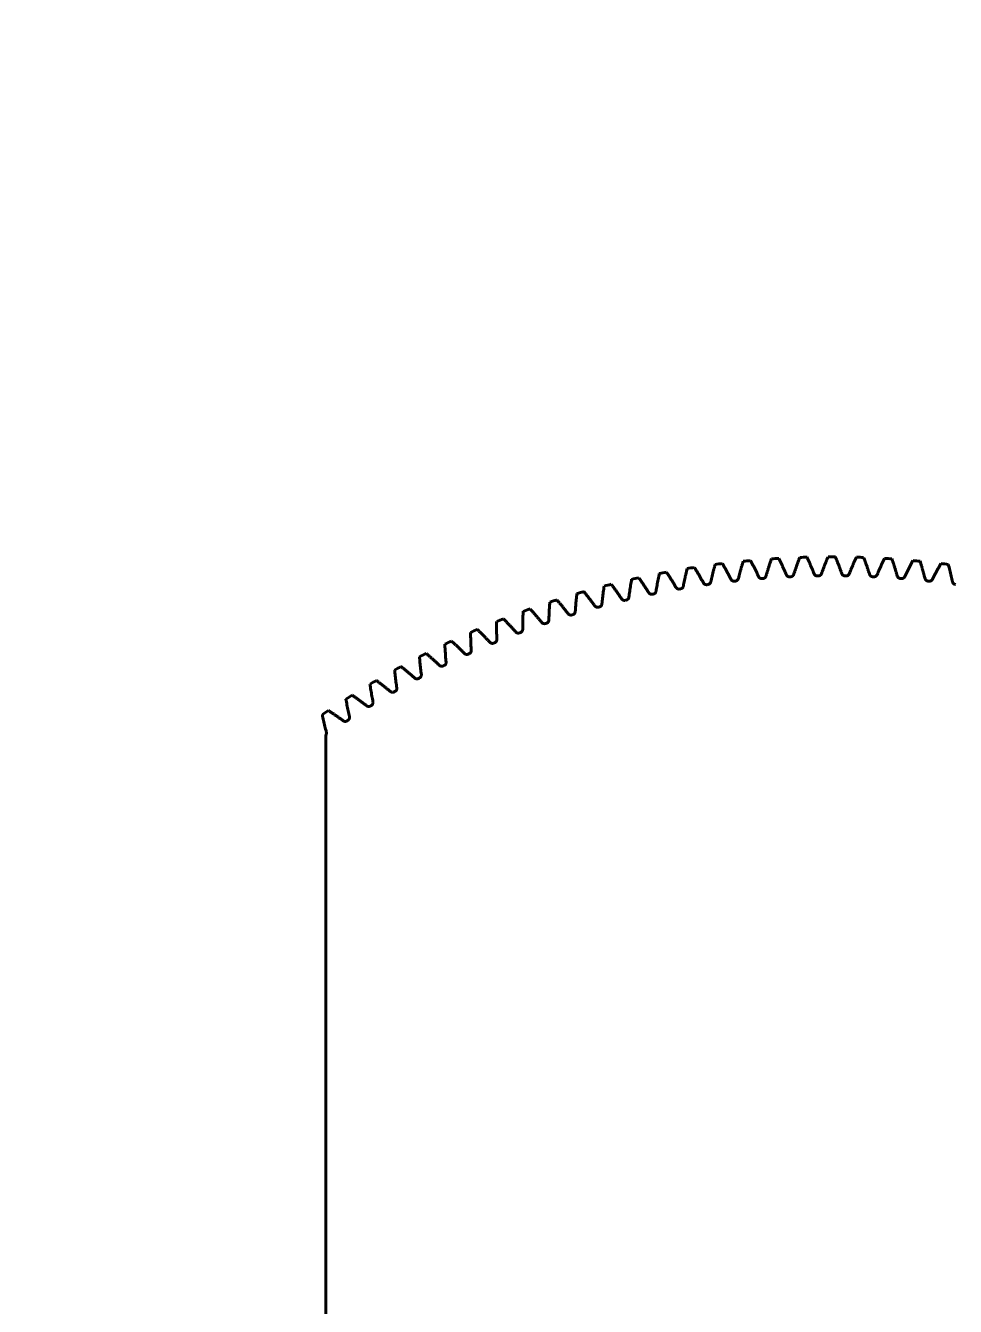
# Model space of a CAD drawing. Header units: millimetres. Extents: x 0 to 210, y 0 to 297.
# Drawn here: x 0 to 105.3, y 151.9 to 297 of the extents above; entities that cross this region are included whole.
import ezdxf

# ---------------------------------------------------------------- set-up
doc = ezdxf.new("R2010")
doc.units = ezdxf.units.MM
doc.linetypes.add('K5LT_BASIC', pattern=[0])
doc.layers.add('Системный слой', color=7, linetype='Continuous')

msp = doc.modelspace()

# ---------------------------------------------------------------- linework, layer by layer
at = {"layer": 'Системный слой', "color": 150, "linetype": 'K5LT_BASIC', "lineweight": 60, "true_color": 0x0080ff}
msp.add_line((34, 216.62), (34, 124.78), dxfattribs=at)
for radius, start, end in [(102.03, 93.3676, 93.8324), (102.03, 91.5676, 92.0324), (102.03, 89.7676, 90.2324), (102.03, 87.9676, 88.4324), (102.03, 86.1676, 86.6324), (102.03, 100.5676, 101.0324), (102.03, 98.7676, 99.2324), (102.03, 96.9676, 97.4324), (102.03, 95.1676, 95.6324), (102.03, 84.3676, 84.8324), (102.03, 82.5676, 83.0324), (102.03, 104.1676, 104.6324), (102.03, 102.3676, 102.8324), (99.88, 98.0631, 98.1369), (99.88, 96.2631, 96.3369), (99.88, 94.4631, 94.5369), (99.88, 92.6631, 92.7369), (99.88, 90.8631, 90.9369), (99.88, 89.0631, 89.1369), (99.88, 87.2631, 87.3369), (99.88, 85.4631, 85.5369), (99.88, 83.6631, 83.7369), (102.03, 105.9676, 106.4324), (99.88, 101.6631, 101.7369), (99.88, 99.8631, 99.9369), (102.03, 109.5676, 110.0324), (102.03, 107.7676, 108.2324), (99.88, 105.2631, 105.3369), (99.88, 103.4631, 103.5369), (102.03, 111.3676, 111.8324), (99.88, 108.8631, 108.9369), (99.88, 107.0631, 107.1369), (102.03, 113.1676, 113.6324), (99.88, 110.6631, 110.7369), (102.03, 114.9676, 115.4324), (99.88, 112.4631, 112.5369), (102.03, 116.7676, 117.2324), (99.88, 114.2631, 114.3369), (102.03, 118.5676, 119.0324), (99.88, 116.0631, 116.1369), (102.03, 120.3676, 120.8324), (99.88, 117.8631, 117.9369), (102.03, 122.1676, 122.6324), (99.88, 119.6631, 119.7369), (102.03, 123.9676, 124.4324), (99.88, 121.4631, 121.5369), (99.88, 123.2631, 123.3369)]:
    msp.add_arc((91.3, 134.78), radius, start, end, dxfattribs=at)
for points, knots in [([(83.86, 234.64), (83.89, 234.75), (83.92, 234.86), (83.99, 235.07), (84.02, 235.18), (84.09, 235.4), (84.12, 235.51), (84.19, 235.72), (84.22, 235.83), (84.29, 236.05), (84.33, 236.15), (84.4, 236.37), (84.44, 236.48), (84.48, 236.59)], [0, 0, 0, 0, 1.818996, 1.818996, 3.643728, 3.643728, 5.474194, 5.474194, 7.310394, 7.310394, 9.15233, 9.15233, 11, 11, 11, 11]), ([(85.3, 236.64), (85.35, 236.54), (85.4, 236.43), (85.5, 236.23), (85.55, 236.12), (85.65, 235.92), (85.7, 235.82), (85.79, 235.61), (85.84, 235.51), (85.93, 235.3), (85.98, 235.2), (86.07, 234.99), (86.11, 234.89), (86.16, 234.79)], [0, 0, 0, 0, 1.84767, 1.84767, 3.689606, 3.689606, 5.525806, 5.525806, 7.356272, 7.356272, 9.181004, 9.181004, 11, 11, 11, 11]), ([(87, 234.82), (87.04, 234.93), (87.07, 235.04), (87.14, 235.25), (87.18, 235.36), (87.25, 235.57), (87.29, 235.68), (87.36, 235.89), (87.4, 236), (87.48, 236.22), (87.52, 236.32), (87.6, 236.54), (87.64, 236.64), (87.68, 236.75)], [0, 0, 0, 0, 1.818996, 1.818996, 3.643728, 3.643728, 5.474194, 5.474194, 7.310394, 7.310394, 9.15233, 9.15233, 11, 11, 11, 11]), ([(88.51, 236.78), (88.55, 236.67), (88.6, 236.57), (88.69, 236.36), (88.74, 236.26), (88.83, 236.05), (88.87, 235.94), (88.96, 235.73), (89.01, 235.63), (89.09, 235.42), (89.14, 235.32), (89.22, 235.11), (89.26, 235), (89.3, 234.9)], [0, 0, 0, 0, 1.84767, 1.84767, 3.689606, 3.689606, 5.525806, 5.525806, 7.356272, 7.356272, 9.181004, 9.181004, 11, 11, 11, 11]), ([(90.15, 234.91), (90.18, 235.02), (90.22, 235.12), (90.3, 235.33), (90.34, 235.44), (90.42, 235.65), (90.46, 235.76), (90.54, 235.97), (90.58, 236.07), (90.67, 236.29), (90.71, 236.39), (90.8, 236.6), (90.84, 236.71), (90.88, 236.81)], [0, 0, 0, 0, 1.818996, 1.818996, 3.643728, 3.643728, 5.474194, 5.474194, 7.310394, 7.310394, 9.15233, 9.15233, 11, 11, 11, 11]), ([(91.71, 236.81), (91.76, 236.71), (91.8, 236.6), (91.89, 236.39), (91.93, 236.29), (92.01, 236.07), (92.05, 235.97), (92.14, 235.76), (92.18, 235.65), (92.26, 235.44), (92.29, 235.33), (92.37, 235.12), (92.41, 235.02), (92.45, 234.91)], [0, 0, 0, 0, 1.84767, 1.84767, 3.689606, 3.689606, 5.525806, 5.525806, 7.356272, 7.356272, 9.181004, 9.181004, 11, 11, 11, 11]), ([(93.29, 234.9), (93.33, 235), (93.37, 235.11), (93.46, 235.32), (93.5, 235.42), (93.59, 235.63), (93.63, 235.73), (93.72, 235.94), (93.76, 236.05), (93.86, 236.26), (93.9, 236.36), (93.99, 236.57), (94.04, 236.67), (94.09, 236.78)], [0, 0, 0, 0, 1.818996, 1.818996, 3.643728, 3.643728, 5.474194, 5.474194, 7.310394, 7.310394, 9.15233, 9.15233, 11, 11, 11, 11]), ([(94.92, 236.75), (94.96, 236.64), (95, 236.54), (95.08, 236.32), (95.12, 236.22), (95.19, 236), (95.23, 235.89), (95.31, 235.68), (95.34, 235.57), (95.42, 235.36), (95.45, 235.25), (95.52, 235.04), (95.56, 234.93), (95.59, 234.82)], [0, 0, 0, 0, 1.84767, 1.84767, 3.689606, 3.689606, 5.525806, 5.525806, 7.356272, 7.356272, 9.181004, 9.181004, 11, 11, 11, 11]), ([(96.44, 234.79), (96.48, 234.89), (96.53, 234.99), (96.62, 235.2), (96.66, 235.3), (96.75, 235.51), (96.8, 235.61), (96.9, 235.82), (96.94, 235.92), (97.04, 236.12), (97.09, 236.23), (97.19, 236.43), (97.24, 236.54), (97.29, 236.64)], [0, 0, 0, 0, 1.818996, 1.818996, 3.643728, 3.643728, 5.474194, 5.474194, 7.310394, 7.310394, 9.15233, 9.15233, 11, 11, 11, 11]), ([(98.12, 236.59), (98.15, 236.48), (98.19, 236.37), (98.26, 236.15), (98.3, 236.05), (98.37, 235.83), (98.41, 235.72), (98.47, 235.51), (98.51, 235.4), (98.57, 235.18), (98.61, 235.07), (98.67, 234.86), (98.7, 234.75), (98.73, 234.64)], [0, 0, 0, 0, 1.84767, 1.84767, 3.689606, 3.689606, 5.525806, 5.525806, 7.356272, 7.356272, 9.181004, 9.181004, 11, 11, 11, 11]), ([(72.59, 235.08), (72.65, 234.99), (72.71, 234.89), (72.84, 234.7), (72.9, 234.61), (73.02, 234.41), (73.08, 234.32), (73.2, 234.13), (73.26, 234.03), (73.38, 233.84), (73.44, 233.74), (73.55, 233.55), (73.61, 233.45), (73.67, 233.35)], [0, 0, 0, 0, 1.84767, 1.84767, 3.689606, 3.689606, 5.525806, 5.525806, 7.356272, 7.356272, 9.181004, 9.181004, 11, 11, 11, 11]), ([(74.5, 233.5), (74.52, 233.61), (74.54, 233.72), (74.58, 233.94), (74.61, 234.05), (74.65, 234.27), (74.67, 234.38), (74.72, 234.6), (74.75, 234.72), (74.8, 234.94), (74.82, 235.05), (74.87, 235.27), (74.9, 235.38), (74.93, 235.49)], [0, 0, 0, 0, 1.818996, 1.818996, 3.643728, 3.643728, 5.474194, 5.474194, 7.310394, 7.310394, 9.15233, 9.15233, 11, 11, 11, 11]), ([(75.75, 235.62), (75.81, 235.52), (75.86, 235.43), (75.98, 235.23), (76.04, 235.13), (76.16, 234.94), (76.22, 234.84), (76.33, 234.64), (76.39, 234.55), (76.5, 234.35), (76.55, 234.25), (76.66, 234.06), (76.72, 233.96), (76.77, 233.86)], [0, 0, 0, 0, 1.84767, 1.84767, 3.689606, 3.689606, 5.525806, 5.525806, 7.356272, 7.356272, 9.181004, 9.181004, 11, 11, 11, 11]), ([(77.61, 233.98), (77.63, 234.09), (77.66, 234.2), (77.71, 234.42), (77.73, 234.53), (77.78, 234.75), (77.81, 234.86), (77.87, 235.08), (77.89, 235.19), (77.95, 235.41), (77.98, 235.52), (78.04, 235.74), (78.07, 235.85), (78.1, 235.96)], [0, 0, 0, 0, 1.818996, 1.818996, 3.643728, 3.643728, 5.474194, 5.474194, 7.310394, 7.310394, 9.15233, 9.15233, 11, 11, 11, 11]), ([(78.92, 236.06), (78.98, 235.96), (79.03, 235.86), (79.15, 235.66), (79.2, 235.56), (79.31, 235.36), (79.37, 235.27), (79.47, 235.07), (79.53, 234.97), (79.63, 234.77), (79.68, 234.67), (79.79, 234.47), (79.84, 234.37), (79.89, 234.27)], [0, 0, 0, 0, 1.84767, 1.84767, 3.689606, 3.689606, 5.525806, 5.525806, 7.356272, 7.356272, 9.181004, 9.181004, 11, 11, 11, 11]), ([(80.73, 234.36), (80.76, 234.47), (80.78, 234.58), (80.84, 234.79), (80.87, 234.9), (80.93, 235.12), (80.96, 235.23), (81.02, 235.45), (81.05, 235.56), (81.12, 235.78), (81.15, 235.88), (81.22, 236.1), (81.25, 236.21), (81.28, 236.32)], [0, 0, 0, 0, 1.818996, 1.818996, 3.643728, 3.643728, 5.474194, 5.474194, 7.310394, 7.310394, 9.15233, 9.15233, 11, 11, 11, 11]), ([(82.11, 236.4), (82.16, 236.3), (82.21, 236.2), (82.32, 236), (82.37, 235.89), (82.48, 235.69), (82.53, 235.59), (82.63, 235.39), (82.68, 235.29), (82.78, 235.08), (82.83, 234.98), (82.92, 234.78), (82.97, 234.68), (83.02, 234.57)], [0, 0, 0, 0, 1.84767, 1.84767, 3.689606, 3.689606, 5.525806, 5.525806, 7.356272, 7.356272, 9.181004, 9.181004, 11, 11, 11, 11]), ([(99.57, 234.57), (99.62, 234.68), (99.67, 234.78), (99.77, 234.98), (99.82, 235.08), (99.92, 235.29), (99.97, 235.39), (100.07, 235.59), (100.12, 235.69), (100.22, 235.89), (100.27, 236), (100.38, 236.2), (100.43, 236.3), (100.49, 236.4)], [0, 0, 0, 0, 1.818996, 1.818996, 3.643728, 3.643728, 5.474194, 5.474194, 7.310394, 7.310394, 9.15233, 9.15233, 11, 11, 11, 11]), ([(101.31, 236.32), (101.35, 236.21), (101.38, 236.1), (101.44, 235.88), (101.48, 235.78), (101.54, 235.56), (101.57, 235.45), (101.63, 235.23), (101.66, 235.12), (101.72, 234.9), (101.75, 234.79), (101.81, 234.58), (101.84, 234.47), (101.87, 234.36)], [0, 0, 0, 0, 1.84767, 1.84767, 3.689606, 3.689606, 5.525806, 5.525806, 7.356272, 7.356272, 9.181004, 9.181004, 11, 11, 11, 11]), ([(102.71, 234.27), (102.76, 234.37), (102.81, 234.47), (102.91, 234.67), (102.96, 234.77), (103.07, 234.97), (103.12, 235.07), (103.23, 235.27), (103.28, 235.36), (103.39, 235.56), (103.45, 235.66), (103.56, 235.86), (103.62, 235.96), (103.67, 236.06)], [0, 0, 0, 0, 1.818996, 1.818996, 3.643728, 3.643728, 5.474194, 5.474194, 7.310394, 7.310394, 9.15233, 9.15233, 11, 11, 11, 11]), ([(104.5, 235.96), (104.53, 235.85), (104.56, 235.74), (104.62, 235.52), (104.64, 235.41), (104.7, 235.19), (104.73, 235.08), (104.78, 234.86), (104.81, 234.75), (104.86, 234.53), (104.89, 234.42), (104.94, 234.2), (104.96, 234.09), (104.99, 233.98)], [0, 0, 0, 0, 1.84767, 1.84767, 3.689606, 3.689606, 5.525806, 5.525806, 7.356272, 7.356272, 9.181004, 9.181004, 11, 11, 11, 11]), ([(66.32, 233.71), (66.39, 233.62), (66.46, 233.53), (66.6, 233.34), (66.67, 233.25), (66.8, 233.07), (66.87, 232.98), (67, 232.79), (67.06, 232.7), (67.19, 232.52), (67.26, 232.42), (67.38, 232.24), (67.45, 232.14), (67.51, 232.05)], [0, 0, 0, 0, 1.84767, 1.84767, 3.689606, 3.689606, 5.525806, 5.525806, 7.356272, 7.356272, 9.181004, 9.181004, 11, 11, 11, 11]), ([(68.33, 232.25), (68.35, 232.36), (68.36, 232.47), (68.39, 232.69), (68.41, 232.81), (68.44, 233.03), (68.45, 233.14), (68.49, 233.37), (68.5, 233.48), (68.54, 233.7), (68.56, 233.82), (68.6, 234.04), (68.62, 234.15), (68.64, 234.27)], [0, 0, 0, 0, 1.818996, 1.818996, 3.643728, 3.643728, 5.474194, 5.474194, 7.310394, 7.310394, 9.15233, 9.15233, 11, 11, 11, 11]), ([(69.44, 234.45), (69.51, 234.35), (69.58, 234.26), (69.71, 234.07), (69.77, 233.98), (69.9, 233.79), (69.96, 233.7), (70.09, 233.51), (70.15, 233.41), (70.27, 233.22), (70.34, 233.13), (70.46, 232.94), (70.52, 232.85), (70.58, 232.75)], [0, 0, 0, 0, 1.84767, 1.84767, 3.689606, 3.689606, 5.525806, 5.525806, 7.356272, 7.356272, 9.181004, 9.181004, 11, 11, 11, 11]), ([(71.41, 232.92), (71.42, 233.03), (71.44, 233.14), (71.48, 233.37), (71.5, 233.48), (71.53, 233.7), (71.55, 233.81), (71.59, 234.03), (71.62, 234.15), (71.66, 234.37), (71.68, 234.48), (71.73, 234.7), (71.75, 234.82), (71.77, 234.93)], [0, 0, 0, 0, 1.818996, 1.818996, 3.643728, 3.643728, 5.474194, 5.474194, 7.310394, 7.310394, 9.15233, 9.15233, 11, 11, 11, 11]), ([(76.77, 233.86), (76.78, 233.83), (76.8, 233.81), (76.83, 233.77), (76.85, 233.76), (76.89, 233.72), (76.91, 233.71), (76.96, 233.69), (76.98, 233.68), (77.03, 233.66), (77.06, 233.66), (77.11, 233.66), (77.13, 233.66), (77.16, 233.66)], [0, 0, 0, 0, 1.84861, 1.84861, 3.681575, 3.681575, 5.511756, 5.511756, 7.341287, 7.341287, 9.17066, 9.17066, 11, 11, 11, 11]), ([(77.29, 233.68), (77.31, 233.68), (77.34, 233.69), (77.39, 233.71), (77.41, 233.72), (77.45, 233.74), (77.47, 233.76), (77.51, 233.79), (77.53, 233.81), (77.56, 233.86), (77.57, 233.88), (77.59, 233.93), (77.6, 233.95), (77.61, 233.98)], [0, 0, 0, 0, 1.82934, 1.82934, 3.658713, 3.658713, 5.488244, 5.488244, 7.318425, 7.318425, 9.15139, 9.15139, 11, 11, 11, 11]), ([(79.89, 234.27), (79.9, 234.24), (79.92, 234.22), (79.95, 234.18), (79.97, 234.16), (80, 234.13), (80.03, 234.11), (80.07, 234.09), (80.1, 234.08), (80.14, 234.06), (80.17, 234.06), (80.22, 234.05), (80.25, 234.05), (80.27, 234.06)], [0, 0, 0, 0, 1.84861, 1.84861, 3.681575, 3.681575, 5.511756, 5.511756, 7.341287, 7.341287, 9.17066, 9.17066, 11, 11, 11, 11]), ([(80.4, 234.07), (80.43, 234.07), (80.45, 234.08), (80.5, 234.09), (80.52, 234.1), (80.57, 234.13), (80.59, 234.15), (80.63, 234.18), (80.65, 234.2), (80.68, 234.24), (80.69, 234.26), (80.71, 234.31), (80.72, 234.33), (80.73, 234.36)], [0, 0, 0, 0, 1.82934, 1.82934, 3.658713, 3.658713, 5.488244, 5.488244, 7.318425, 7.318425, 9.15139, 9.15139, 11, 11, 11, 11]), ([(83.02, 234.57), (83.03, 234.55), (83.04, 234.53), (83.07, 234.49), (83.09, 234.47), (83.13, 234.43), (83.15, 234.42), (83.2, 234.39), (83.22, 234.38), (83.27, 234.36), (83.29, 234.36), (83.34, 234.35), (83.37, 234.35), (83.4, 234.35)], [0, 0, 0, 0, 1.84861, 1.84861, 3.681575, 3.681575, 5.511756, 5.511756, 7.341287, 7.341287, 9.17066, 9.17066, 11, 11, 11, 11]), ([(83.52, 234.36), (83.55, 234.37), (83.58, 234.37), (83.63, 234.38), (83.65, 234.39), (83.69, 234.42), (83.72, 234.43), (83.76, 234.46), (83.77, 234.48), (83.81, 234.52), (83.82, 234.55), (83.85, 234.59), (83.85, 234.62), (83.86, 234.64)], [0, 0, 0, 0, 1.82934, 1.82934, 3.658713, 3.658713, 5.488244, 5.488244, 7.318425, 7.318425, 9.15139, 9.15139, 11, 11, 11, 11]), ([(86.16, 234.79), (86.17, 234.76), (86.18, 234.74), (86.21, 234.7), (86.23, 234.68), (86.26, 234.64), (86.29, 234.62), (86.33, 234.6), (86.35, 234.59), (86.4, 234.57), (86.43, 234.56), (86.48, 234.55), (86.5, 234.55), (86.53, 234.55)], [0, 0, 0, 0, 1.84861, 1.84861, 3.681575, 3.681575, 5.511756, 5.511756, 7.341287, 7.341287, 9.17066, 9.17066, 11, 11, 11, 11]), ([(86.66, 234.56), (86.68, 234.56), (86.71, 234.56), (86.76, 234.58), (86.78, 234.59), (86.83, 234.61), (86.85, 234.62), (86.89, 234.65), (86.91, 234.67), (86.94, 234.71), (86.96, 234.73), (86.98, 234.78), (86.99, 234.8), (87, 234.82)], [0, 0, 0, 0, 1.82934, 1.82934, 3.658713, 3.658713, 5.488244, 5.488244, 7.318425, 7.318425, 9.15139, 9.15139, 11, 11, 11, 11]), ([(89.3, 234.9), (89.31, 234.87), (89.32, 234.85), (89.35, 234.81), (89.37, 234.79), (89.4, 234.75), (89.42, 234.73), (89.47, 234.7), (89.49, 234.69), (89.54, 234.67), (89.56, 234.66), (89.61, 234.65), (89.64, 234.65), (89.66, 234.65)], [0, 0, 0, 0, 1.84861, 1.84861, 3.681575, 3.681575, 5.511756, 5.511756, 7.341287, 7.341287, 9.17066, 9.17066, 11, 11, 11, 11]), ([(89.79, 234.66), (89.82, 234.66), (89.84, 234.66), (89.89, 234.67), (89.92, 234.68), (89.97, 234.7), (89.99, 234.71), (90.03, 234.74), (90.05, 234.76), (90.08, 234.8), (90.1, 234.82), (90.13, 234.86), (90.14, 234.89), (90.15, 234.91)], [0, 0, 0, 0, 1.82934, 1.82934, 3.658713, 3.658713, 5.488244, 5.488244, 7.318425, 7.318425, 9.15139, 9.15139, 11, 11, 11, 11]), ([(92.45, 234.91), (92.46, 234.89), (92.47, 234.86), (92.49, 234.82), (92.51, 234.8), (92.54, 234.76), (92.56, 234.74), (92.61, 234.71), (92.63, 234.7), (92.68, 234.68), (92.7, 234.67), (92.75, 234.66), (92.78, 234.66), (92.8, 234.66)], [0, 0, 0, 0, 1.84861, 1.84861, 3.681575, 3.681575, 5.511756, 5.511756, 7.341287, 7.341287, 9.17066, 9.17066, 11, 11, 11, 11]), ([(92.93, 234.65), (92.96, 234.65), (92.98, 234.65), (93.03, 234.66), (93.06, 234.67), (93.11, 234.69), (93.13, 234.7), (93.17, 234.73), (93.19, 234.75), (93.23, 234.79), (93.24, 234.81), (93.27, 234.85), (93.28, 234.87), (93.29, 234.9)], [0, 0, 0, 0, 1.82934, 1.82934, 3.658713, 3.658713, 5.488244, 5.488244, 7.318425, 7.318425, 9.15139, 9.15139, 11, 11, 11, 11]), ([(95.59, 234.82), (95.6, 234.8), (95.61, 234.78), (95.64, 234.73), (95.65, 234.71), (95.68, 234.67), (95.7, 234.65), (95.74, 234.62), (95.77, 234.61), (95.81, 234.59), (95.84, 234.58), (95.89, 234.56), (95.91, 234.56), (95.94, 234.56)], [0, 0, 0, 0, 1.84861, 1.84861, 3.681575, 3.681575, 5.511756, 5.511756, 7.341287, 7.341287, 9.17066, 9.17066, 11, 11, 11, 11]), ([(96.07, 234.55), (96.09, 234.55), (96.12, 234.55), (96.17, 234.56), (96.19, 234.57), (96.24, 234.59), (96.27, 234.6), (96.31, 234.62), (96.33, 234.64), (96.37, 234.68), (96.38, 234.7), (96.41, 234.74), (96.43, 234.76), (96.44, 234.79)], [0, 0, 0, 0, 1.82934, 1.82934, 3.658713, 3.658713, 5.488244, 5.488244, 7.318425, 7.318425, 9.15139, 9.15139, 11, 11, 11, 11]), ([(98.73, 234.64), (98.74, 234.62), (98.75, 234.59), (98.77, 234.55), (98.79, 234.52), (98.82, 234.48), (98.84, 234.46), (98.88, 234.43), (98.9, 234.42), (98.95, 234.39), (98.97, 234.38), (99.02, 234.37), (99.04, 234.37), (99.07, 234.36)], [0, 0, 0, 0, 1.84861, 1.84861, 3.681575, 3.681575, 5.511756, 5.511756, 7.341287, 7.341287, 9.17066, 9.17066, 11, 11, 11, 11]), ([(99.2, 234.35), (99.22, 234.35), (99.25, 234.35), (99.3, 234.36), (99.33, 234.36), (99.37, 234.38), (99.4, 234.39), (99.44, 234.42), (99.46, 234.43), (99.5, 234.47), (99.52, 234.49), (99.55, 234.53), (99.56, 234.55), (99.57, 234.57)], [0, 0, 0, 0, 1.82934, 1.82934, 3.658713, 3.658713, 5.488244, 5.488244, 7.318425, 7.318425, 9.15139, 9.15139, 11, 11, 11, 11]), ([(101.87, 234.36), (101.87, 234.33), (101.88, 234.31), (101.9, 234.26), (101.92, 234.24), (101.95, 234.2), (101.97, 234.18), (102, 234.15), (102.03, 234.13), (102.07, 234.1), (102.09, 234.09), (102.14, 234.08), (102.17, 234.07), (102.19, 234.07)], [0, 0, 0, 0, 1.84861, 1.84861, 3.681575, 3.681575, 5.511756, 5.511756, 7.341287, 7.341287, 9.17066, 9.17066, 11, 11, 11, 11]), ([(102.32, 234.06), (102.35, 234.05), (102.37, 234.05), (102.42, 234.06), (102.45, 234.06), (102.5, 234.08), (102.52, 234.09), (102.57, 234.11), (102.59, 234.13), (102.63, 234.16), (102.65, 234.18), (102.68, 234.22), (102.69, 234.24), (102.71, 234.27)], [0, 0, 0, 0, 1.82934, 1.82934, 3.658713, 3.658713, 5.488244, 5.488244, 7.318425, 7.318425, 9.15139, 9.15139, 11, 11, 11, 11]), ([(104.99, 233.98), (104.99, 233.95), (105, 233.93), (105.02, 233.88), (105.04, 233.86), (105.07, 233.81), (105.08, 233.79), (105.12, 233.76), (105.14, 233.74), (105.18, 233.72), (105.21, 233.71), (105.26, 233.69), (105.28, 233.68), (105.31, 233.68)], [0, 0, 0, 0, 1.84861, 1.84861, 3.681575, 3.681575, 5.511756, 5.511756, 7.341287, 7.341287, 9.17066, 9.17066, 11, 11, 11, 11]), ([(62.26, 230.61), (62.26, 230.73), (62.27, 230.84), (62.29, 231.06), (62.3, 231.18), (62.31, 231.4), (62.32, 231.51), (62.34, 231.74), (62.35, 231.85), (62.37, 232.08), (62.39, 232.19), (62.41, 232.42), (62.42, 232.53), (62.43, 232.65)], [0, 0, 0, 0, 1.818996, 1.818996, 3.643728, 3.643728, 5.474194, 5.474194, 7.310394, 7.310394, 9.15233, 9.15233, 11, 11, 11, 11]), ([(63.23, 232.88), (63.3, 232.79), (63.37, 232.7), (63.51, 232.52), (63.58, 232.43), (63.72, 232.25), (63.79, 232.16), (63.93, 231.98), (64, 231.89), (64.13, 231.71), (64.2, 231.62), (64.34, 231.44), (64.4, 231.35), (64.47, 231.26)], [0, 0, 0, 0, 1.84767, 1.84767, 3.689606, 3.689606, 5.525806, 5.525806, 7.356272, 7.356272, 9.181004, 9.181004, 11, 11, 11, 11]), ([(65.28, 231.48), (65.29, 231.59), (65.3, 231.7), (65.33, 231.93), (65.34, 232.04), (65.36, 232.26), (65.37, 232.38), (65.4, 232.6), (65.42, 232.71), (65.44, 232.94), (65.46, 233.05), (65.49, 233.28), (65.51, 233.39), (65.52, 233.5)], [0, 0, 0, 0, 1.818996, 1.818996, 3.643728, 3.643728, 5.474194, 5.474194, 7.310394, 7.310394, 9.15233, 9.15233, 11, 11, 11, 11]), ([(68.04, 231.92), (68.07, 231.93), (68.09, 231.94), (68.14, 231.96), (68.16, 231.97), (68.2, 232), (68.22, 232.02), (68.26, 232.06), (68.27, 232.08), (68.3, 232.12), (68.31, 232.15), (68.32, 232.2), (68.33, 232.22), (68.33, 232.25)], [0, 0, 0, 0, 1.82934, 1.82934, 3.658713, 3.658713, 5.488244, 5.488244, 7.318425, 7.318425, 9.15139, 9.15139, 11, 11, 11, 11]), ([(70.58, 232.75), (70.59, 232.73), (70.61, 232.71), (70.64, 232.67), (70.66, 232.65), (70.71, 232.62), (70.73, 232.61), (70.78, 232.59), (70.8, 232.58), (70.85, 232.57), (70.88, 232.57), (70.93, 232.57), (70.95, 232.57), (70.98, 232.58)], [0, 0, 0, 0, 1.84861, 1.84861, 3.681575, 3.681575, 5.511756, 5.511756, 7.341287, 7.341287, 9.17066, 9.17066, 11, 11, 11, 11]), ([(71.11, 232.6), (71.13, 232.61), (71.16, 232.62), (71.2, 232.64), (71.23, 232.65), (71.27, 232.68), (71.29, 232.7), (71.32, 232.73), (71.34, 232.75), (71.37, 232.8), (71.38, 232.82), (71.39, 232.87), (71.4, 232.9), (71.41, 232.92)], [0, 0, 0, 0, 1.82934, 1.82934, 3.658713, 3.658713, 5.488244, 5.488244, 7.318425, 7.318425, 9.15139, 9.15139, 11, 11, 11, 11]), ([(73.67, 233.35), (73.68, 233.33), (73.69, 233.31), (73.73, 233.27), (73.75, 233.25), (73.79, 233.22), (73.81, 233.21), (73.86, 233.19), (73.88, 233.18), (73.93, 233.17), (73.96, 233.16), (74.01, 233.16), (74.04, 233.16), (74.06, 233.17)], [0, 0, 0, 0, 1.84861, 1.84861, 3.681575, 3.681575, 5.511756, 5.511756, 7.341287, 7.341287, 9.17066, 9.17066, 11, 11, 11, 11]), ([(74.19, 233.19), (74.21, 233.19), (74.24, 233.2), (74.29, 233.22), (74.31, 233.23), (74.35, 233.26), (74.37, 233.28), (74.41, 233.31), (74.43, 233.33), (74.45, 233.38), (74.47, 233.4), (74.49, 233.45), (74.49, 233.47), (74.5, 233.5)], [0, 0, 0, 0, 1.82934, 1.82934, 3.658713, 3.658713, 5.488244, 5.488244, 7.318425, 7.318425, 9.15139, 9.15139, 11, 11, 11, 11]), ([(57.13, 230.92), (57.2, 230.84), (57.28, 230.75), (57.43, 230.58), (57.51, 230.5), (57.66, 230.33), (57.73, 230.24), (57.88, 230.07), (57.96, 229.99), (58.1, 229.81), (58.18, 229.73), (58.32, 229.55), (58.39, 229.47), (58.46, 229.38)], [0, 0, 0, 0, 1.84767, 1.84767, 3.689606, 3.689606, 5.525806, 5.525806, 7.356272, 7.356272, 9.181004, 9.181004, 11, 11, 11, 11]), ([(59.26, 229.65), (59.27, 229.77), (59.27, 229.88), (59.28, 230.1), (59.28, 230.22), (59.29, 230.44), (59.3, 230.56), (59.31, 230.78), (59.32, 230.9), (59.33, 231.12), (59.34, 231.24), (59.36, 231.46), (59.37, 231.58), (59.37, 231.69)], [0, 0, 0, 0, 1.818996, 1.818996, 3.643728, 3.643728, 5.474194, 5.474194, 7.310394, 7.310394, 9.15233, 9.15233, 11, 11, 11, 11]), ([(60.16, 231.95), (60.24, 231.86), (60.31, 231.77), (60.46, 231.6), (60.53, 231.51), (60.68, 231.34), (60.75, 231.25), (60.89, 231.07), (60.96, 230.99), (61.1, 230.81), (61.17, 230.72), (61.31, 230.54), (61.38, 230.45), (61.45, 230.37)], [0, 0, 0, 0, 1.84767, 1.84767, 3.689606, 3.689606, 5.525806, 5.525806, 7.356272, 7.356272, 9.181004, 9.181004, 11, 11, 11, 11]), ([(64.47, 231.26), (64.48, 231.23), (64.5, 231.21), (64.54, 231.18), (64.56, 231.16), (64.6, 231.14), (64.63, 231.13), (64.67, 231.11), (64.7, 231.1), (64.75, 231.1), (64.78, 231.09), (64.83, 231.1), (64.85, 231.1), (64.88, 231.11)], [0, 0, 0, 0, 1.84861, 1.84861, 3.681575, 3.681575, 5.511756, 5.511756, 7.341287, 7.341287, 9.17066, 9.17066, 11, 11, 11, 11]), ([(65, 231.14), (65.03, 231.15), (65.05, 231.16), (65.1, 231.18), (65.12, 231.2), (65.16, 231.23), (65.18, 231.25), (65.21, 231.29), (65.23, 231.31), (65.25, 231.35), (65.26, 231.38), (65.28, 231.43), (65.28, 231.45), (65.28, 231.48)], [0, 0, 0, 0, 1.82934, 1.82934, 3.658713, 3.658713, 5.488244, 5.488244, 7.318425, 7.318425, 9.15139, 9.15139, 11, 11, 11, 11]), ([(67.51, 232.05), (67.53, 232.03), (67.54, 232.01), (67.58, 231.97), (67.6, 231.96), (67.64, 231.93), (67.67, 231.92), (67.71, 231.9), (67.74, 231.89), (67.79, 231.88), (67.82, 231.88), (67.87, 231.88), (67.89, 231.89), (67.92, 231.89)], [0, 0, 0, 0, 1.84861, 1.84861, 3.681575, 3.681575, 5.511756, 5.511756, 7.341287, 7.341287, 9.17066, 9.17066, 11, 11, 11, 11]), ([(53.37, 227.46), (53.36, 227.57), (53.36, 227.68), (53.36, 227.91), (53.35, 228.02), (53.35, 228.24), (53.35, 228.36), (53.35, 228.58), (53.35, 228.7), (53.35, 228.93), (53.35, 229.04), (53.35, 229.27), (53.35, 229.38), (53.35, 229.5)], [0, 0, 0, 0, 1.818996, 1.818996, 3.643728, 3.643728, 5.474194, 5.474194, 7.310394, 7.310394, 9.15233, 9.15233, 11, 11, 11, 11]), ([(54.12, 229.8), (54.2, 229.72), (54.28, 229.64), (54.44, 229.47), (54.52, 229.39), (54.67, 229.22), (54.75, 229.14), (54.91, 228.97), (54.98, 228.89), (55.13, 228.72), (55.21, 228.64), (55.36, 228.47), (55.43, 228.39), (55.51, 228.3)], [0, 0, 0, 0, 1.84767, 1.84767, 3.689606, 3.689606, 5.525806, 5.525806, 7.356272, 7.356272, 9.181004, 9.181004, 11, 11, 11, 11]), ([(56.3, 228.6), (56.3, 228.71), (56.3, 228.83), (56.3, 229.05), (56.3, 229.16), (56.3, 229.39), (56.31, 229.5), (56.31, 229.73), (56.31, 229.84), (56.32, 230.07), (56.33, 230.18), (56.34, 230.41), (56.34, 230.53), (56.35, 230.64)], [0, 0, 0, 0, 1.818996, 1.818996, 3.643728, 3.643728, 5.474194, 5.474194, 7.310394, 7.310394, 9.15233, 9.15233, 11, 11, 11, 11]), ([(58.46, 229.38), (58.48, 229.36), (58.5, 229.34), (58.54, 229.31), (58.56, 229.29), (58.61, 229.27), (58.63, 229.26), (58.68, 229.25), (58.7, 229.24), (58.76, 229.24), (58.78, 229.24), (58.83, 229.25), (58.86, 229.25), (58.88, 229.26)], [0, 0, 0, 0, 1.84861, 1.84861, 3.681575, 3.681575, 5.511756, 5.511756, 7.341287, 7.341287, 9.17066, 9.17066, 11, 11, 11, 11]), ([(59, 229.3), (59.03, 229.31), (59.05, 229.32), (59.1, 229.35), (59.12, 229.36), (59.16, 229.4), (59.17, 229.42), (59.2, 229.46), (59.22, 229.48), (59.24, 229.53), (59.25, 229.55), (59.26, 229.6), (59.26, 229.63), (59.26, 229.65)], [0, 0, 0, 0, 1.82934, 1.82934, 3.658713, 3.658713, 5.488244, 5.488244, 7.318425, 7.318425, 9.15139, 9.15139, 11, 11, 11, 11]), ([(61.45, 230.37), (61.47, 230.34), (61.48, 230.33), (61.52, 230.29), (61.54, 230.28), (61.59, 230.25), (61.61, 230.24), (61.66, 230.23), (61.69, 230.22), (61.74, 230.21), (61.77, 230.21), (61.82, 230.22), (61.84, 230.22), (61.87, 230.23)], [0, 0, 0, 0, 1.84861, 1.84861, 3.681575, 3.681575, 5.511756, 5.511756, 7.341287, 7.341287, 9.17066, 9.17066, 11, 11, 11, 11]), ([(61.99, 230.27), (62.01, 230.28), (62.04, 230.29), (62.08, 230.31), (62.1, 230.33), (62.14, 230.36), (62.16, 230.38), (62.19, 230.42), (62.21, 230.44), (62.23, 230.49), (62.24, 230.51), (62.25, 230.56), (62.26, 230.59), (62.26, 230.61)], [0, 0, 0, 0, 1.82934, 1.82934, 3.658713, 3.658713, 5.488244, 5.488244, 7.318425, 7.318425, 9.15139, 9.15139, 11, 11, 11, 11]), ([(50.48, 226.22), (50.47, 226.33), (50.46, 226.44), (50.45, 226.67), (50.44, 226.78), (50.43, 227.01), (50.43, 227.12), (50.42, 227.35), (50.41, 227.46), (50.41, 227.69), (50.4, 227.8), (50.4, 228.03), (50.4, 228.14), (50.4, 228.26)], [0, 0, 0, 0, 1.818996, 1.818996, 3.643728, 3.643728, 5.474194, 5.474194, 7.310394, 7.310394, 9.15233, 9.15233, 11, 11, 11, 11]), ([(51.16, 228.59), (51.24, 228.51), (51.32, 228.43), (51.48, 228.27), (51.56, 228.19), (51.73, 228.03), (51.81, 227.95), (51.96, 227.79), (52.04, 227.7), (52.2, 227.54), (52.28, 227.46), (52.43, 227.3), (52.51, 227.21), (52.59, 227.13)], [0, 0, 0, 0, 1.84767, 1.84767, 3.689606, 3.689606, 5.525806, 5.525806, 7.356272, 7.356272, 9.181004, 9.181004, 11, 11, 11, 11]), ([(55.51, 228.3), (55.53, 228.28), (55.54, 228.27), (55.58, 228.23), (55.61, 228.22), (55.65, 228.2), (55.68, 228.19), (55.73, 228.18), (55.75, 228.17), (55.8, 228.17), (55.83, 228.17), (55.88, 228.18), (55.91, 228.19), (55.93, 228.2)], [0, 0, 0, 0, 1.84861, 1.84861, 3.681575, 3.681575, 5.511756, 5.511756, 7.341287, 7.341287, 9.17066, 9.17066, 11, 11, 11, 11]), ([(56.05, 228.24), (56.08, 228.25), (56.1, 228.26), (56.14, 228.29), (56.16, 228.31), (56.2, 228.34), (56.22, 228.36), (56.25, 228.4), (56.26, 228.43), (56.28, 228.47), (56.29, 228.5), (56.3, 228.55), (56.3, 228.57), (56.3, 228.6)], [0, 0, 0, 0, 1.82934, 1.82934, 3.658713, 3.658713, 5.488244, 5.488244, 7.318425, 7.318425, 9.15139, 9.15139, 11, 11, 11, 11]), ([(47.62, 224.89), (47.61, 225), (47.6, 225.12), (47.58, 225.34), (47.57, 225.45), (47.56, 225.68), (47.55, 225.79), (47.53, 226.02), (47.52, 226.13), (47.51, 226.36), (47.5, 226.47), (47.49, 226.7), (47.49, 226.81), (47.48, 226.93)], [0, 0, 0, 0, 1.818996, 1.818996, 3.643728, 3.643728, 5.474194, 5.474194, 7.310394, 7.310394, 9.15233, 9.15233, 11, 11, 11, 11]), ([(48.23, 227.28), (48.31, 227.2), (48.4, 227.13), (48.57, 226.97), (48.65, 226.89), (48.82, 226.74), (48.9, 226.66), (49.06, 226.5), (49.14, 226.43), (49.31, 226.27), (49.39, 226.19), (49.55, 226.03), (49.63, 225.95), (49.71, 225.87)], [0, 0, 0, 0, 1.84767, 1.84767, 3.689606, 3.689606, 5.525806, 5.525806, 7.356272, 7.356272, 9.181004, 9.181004, 11, 11, 11, 11]), ([(52.59, 227.13), (52.61, 227.11), (52.63, 227.1), (52.67, 227.07), (52.69, 227.05), (52.74, 227.03), (52.76, 227.02), (52.81, 227.01), (52.84, 227.01), (52.89, 227.01), (52.92, 227.01), (52.97, 227.02), (52.99, 227.03), (53.01, 227.04)], [0, 0, 0, 0, 1.84861, 1.84861, 3.681575, 3.681575, 5.511756, 5.511756, 7.341287, 7.341287, 9.17066, 9.17066, 11, 11, 11, 11]), ([(53.13, 227.09), (53.16, 227.1), (53.18, 227.11), (53.22, 227.14), (53.24, 227.16), (53.28, 227.19), (53.29, 227.21), (53.32, 227.26), (53.33, 227.28), (53.35, 227.33), (53.36, 227.35), (53.37, 227.4), (53.37, 227.43), (53.37, 227.46)], [0, 0, 0, 0, 1.82934, 1.82934, 3.658713, 3.658713, 5.488244, 5.488244, 7.318425, 7.318425, 9.15139, 9.15139, 11, 11, 11, 11]), ([(44.82, 223.47), (44.8, 223.59), (44.79, 223.7), (44.76, 223.92), (44.75, 224.03), (44.72, 224.26), (44.71, 224.37), (44.69, 224.6), (44.68, 224.71), (44.65, 224.94), (44.64, 225.05), (44.63, 225.28), (44.62, 225.39), (44.61, 225.5)], [0, 0, 0, 0, 1.818996, 1.818996, 3.643728, 3.643728, 5.474194, 5.474194, 7.310394, 7.310394, 9.15233, 9.15233, 11, 11, 11, 11]), ([(45.35, 225.88), (45.43, 225.81), (45.52, 225.73), (45.69, 225.58), (45.78, 225.51), (45.95, 225.36), (46.03, 225.28), (46.2, 225.13), (46.29, 225.06), (46.45, 224.9), (46.54, 224.83), (46.7, 224.67), (46.78, 224.6), (46.87, 224.52)], [0, 0, 0, 0, 1.84767, 1.84767, 3.689606, 3.689606, 5.525806, 5.525806, 7.356272, 7.356272, 9.181004, 9.181004, 11, 11, 11, 11]), ([(49.71, 225.87), (49.72, 225.85), (49.74, 225.84), (49.79, 225.81), (49.81, 225.79), (49.86, 225.78), (49.88, 225.77), (49.93, 225.76), (49.96, 225.76), (50.01, 225.76), (50.04, 225.76), (50.09, 225.77), (50.11, 225.78), (50.14, 225.79)], [0, 0, 0, 0, 1.84861, 1.84861, 3.681575, 3.681575, 5.511756, 5.511756, 7.341287, 7.341287, 9.17066, 9.17066, 11, 11, 11, 11]), ([(50.25, 225.84), (50.28, 225.85), (50.3, 225.87), (50.34, 225.9), (50.36, 225.91), (50.39, 225.95), (50.41, 225.97), (50.44, 226.02), (50.45, 226.04), (50.46, 226.09), (50.47, 226.12), (50.48, 226.17), (50.48, 226.19), (50.48, 226.22)], [0, 0, 0, 0, 1.82934, 1.82934, 3.658713, 3.658713, 5.488244, 5.488244, 7.318425, 7.318425, 9.15139, 9.15139, 11, 11, 11, 11]), ([(42.05, 221.97), (42.03, 222.08), (42.02, 222.19), (41.98, 222.42), (41.97, 222.53), (41.93, 222.75), (41.92, 222.86), (41.89, 223.09), (41.87, 223.2), (41.85, 223.43), (41.83, 223.54), (41.81, 223.77), (41.79, 223.88), (41.78, 223.99)], [0, 0, 0, 0, 1.818996, 1.818996, 3.643728, 3.643728, 5.474194, 5.474194, 7.310394, 7.310394, 9.15233, 9.15233, 11, 11, 11, 11]), ([(42.51, 224.39), (42.6, 224.32), (42.69, 224.25), (42.86, 224.11), (42.95, 224.03), (43.13, 223.89), (43.21, 223.82), (43.39, 223.67), (43.47, 223.6), (43.65, 223.45), (43.73, 223.38), (43.9, 223.23), (43.98, 223.15), (44.07, 223.08)], [0, 0, 0, 0, 1.84767, 1.84767, 3.689606, 3.689606, 5.525806, 5.525806, 7.356272, 7.356272, 9.181004, 9.181004, 11, 11, 11, 11]), ([(44.62, 223.09), (44.64, 223.1), (44.66, 223.11), (44.7, 223.15), (44.72, 223.16), (44.75, 223.2), (44.76, 223.23), (44.79, 223.27), (44.8, 223.3), (44.81, 223.35), (44.82, 223.37), (44.82, 223.42), (44.82, 223.45), (44.82, 223.47)], [0, 0, 0, 0, 1.82934, 1.82934, 3.658713, 3.658713, 5.488244, 5.488244, 7.318425, 7.318425, 9.15139, 9.15139, 11, 11, 11, 11]), ([(46.87, 224.52), (46.88, 224.5), (46.91, 224.49), (46.95, 224.46), (46.97, 224.45), (47.02, 224.43), (47.05, 224.42), (47.1, 224.41), (47.12, 224.41), (47.17, 224.42), (47.2, 224.42), (47.25, 224.43), (47.27, 224.44), (47.3, 224.45)], [0, 0, 0, 0, 1.84861, 1.84861, 3.681575, 3.681575, 5.511756, 5.511756, 7.341287, 7.341287, 9.17066, 9.17066, 11, 11, 11, 11]), ([(47.41, 224.51), (47.44, 224.52), (47.46, 224.53), (47.5, 224.57), (47.52, 224.58), (47.55, 224.62), (47.57, 224.64), (47.59, 224.69), (47.6, 224.71), (47.62, 224.76), (47.62, 224.79), (47.63, 224.84), (47.63, 224.86), (47.62, 224.89)], [0, 0, 0, 0, 1.82934, 1.82934, 3.658713, 3.658713, 5.488244, 5.488244, 7.318425, 7.318425, 9.15139, 9.15139, 11, 11, 11, 11]), ([(39.34, 220.38), (39.32, 220.49), (39.3, 220.6), (39.25, 220.82), (39.23, 220.93), (39.2, 221.16), (39.18, 221.27), (39.14, 221.49), (39.12, 221.6), (39.09, 221.83), (39.07, 221.94), (39.04, 222.17), (39.02, 222.28), (39, 222.39)], [0, 0, 0, 0, 1.818996, 1.818996, 3.643728, 3.643728, 5.474194, 5.474194, 7.310394, 7.310394, 9.15233, 9.15233, 11, 11, 11, 11]), ([(39.72, 222.82), (39.81, 222.75), (39.9, 222.68), (40.08, 222.54), (40.17, 222.47), (40.35, 222.33), (40.44, 222.26), (40.62, 222.12), (40.71, 222.05), (40.88, 221.91), (40.97, 221.84), (41.15, 221.7), (41.23, 221.62), (41.32, 221.55)], [0, 0, 0, 0, 1.84767, 1.84767, 3.689606, 3.689606, 5.525806, 5.525806, 7.356272, 7.356272, 9.181004, 9.181004, 11, 11, 11, 11]), ([(44.07, 223.08), (44.09, 223.06), (44.11, 223.05), (44.15, 223.02), (44.18, 223.01), (44.23, 222.99), (44.25, 222.99), (44.3, 222.98), (44.33, 222.98), (44.38, 222.99), (44.41, 222.99), (44.46, 223), (44.48, 223.01), (44.5, 223.03)], [0, 0, 0, 0, 1.84861, 1.84861, 3.681575, 3.681575, 5.511756, 5.511756, 7.341287, 7.341287, 9.17066, 9.17066, 11, 11, 11, 11]), ([(36.68, 218.71), (36.65, 218.82), (36.63, 218.93), (36.58, 219.15), (36.55, 219.26), (36.51, 219.48), (36.49, 219.59), (36.44, 219.81), (36.42, 219.92), (36.38, 220.15), (36.36, 220.26), (36.32, 220.48), (36.3, 220.6), (36.28, 220.71)], [0, 0, 0, 0, 1.818996, 1.818996, 3.643728, 3.643728, 5.474194, 5.474194, 7.310394, 7.310394, 9.15233, 9.15233, 11, 11, 11, 11]), ([(36.98, 221.15), (37.07, 221.09), (37.16, 221.02), (37.35, 220.89), (37.44, 220.82), (37.63, 220.69), (37.72, 220.62), (37.9, 220.49), (37.99, 220.42), (38.17, 220.28), (38.26, 220.22), (38.44, 220.08), (38.53, 220.01), (38.62, 219.94)], [0, 0, 0, 0, 1.84767, 1.84767, 3.689606, 3.689606, 5.525806, 5.525806, 7.356272, 7.356272, 9.181004, 9.181004, 11, 11, 11, 11]), ([(41.32, 221.55), (41.34, 221.54), (41.36, 221.52), (41.41, 221.5), (41.43, 221.49), (41.48, 221.47), (41.5, 221.47), (41.56, 221.46), (41.58, 221.46), (41.63, 221.47), (41.66, 221.47), (41.71, 221.49), (41.73, 221.5), (41.75, 221.51)], [0, 0, 0, 0, 1.84861, 1.84861, 3.681575, 3.681575, 5.511756, 5.511756, 7.341287, 7.341287, 9.17066, 9.17066, 11, 11, 11, 11]), ([(41.87, 221.58), (41.89, 221.59), (41.91, 221.6), (41.95, 221.64), (41.97, 221.66), (42, 221.7), (42.01, 221.72), (42.03, 221.77), (42.04, 221.79), (42.05, 221.84), (42.06, 221.87), (42.06, 221.92), (42.06, 221.95), (42.05, 221.97)], [0, 0, 0, 0, 1.82934, 1.82934, 3.658713, 3.658713, 5.488244, 5.488244, 7.318425, 7.318425, 9.15139, 9.15139, 11, 11, 11, 11]), ([(34.29, 219.4), (34.39, 219.34), (34.48, 219.28), (34.67, 219.15), (34.77, 219.09), (34.95, 218.96), (35.05, 218.9), (35.23, 218.77), (35.33, 218.7), (35.51, 218.57), (35.6, 218.51), (35.79, 218.38), (35.88, 218.31), (35.97, 218.24)], [0, 0, 0, 0, 1.84767, 1.84767, 3.689606, 3.689606, 5.525806, 5.525806, 7.356272, 7.356272, 9.181004, 9.181004, 11, 11, 11, 11]), ([(38.62, 219.94), (38.64, 219.92), (38.66, 219.91), (38.71, 219.89), (38.73, 219.88), (38.78, 219.86), (38.81, 219.86), (38.86, 219.86), (38.88, 219.86), (38.93, 219.87), (38.96, 219.87), (39.01, 219.89), (39.03, 219.9), (39.05, 219.91)], [0, 0, 0, 0, 1.84861, 1.84861, 3.681575, 3.681575, 5.511756, 5.511756, 7.341287, 7.341287, 9.17066, 9.17066, 11, 11, 11, 11]), ([(39.16, 219.98), (39.19, 219.99), (39.21, 220.01), (39.24, 220.05), (39.26, 220.07), (39.29, 220.11), (39.3, 220.13), (39.32, 220.18), (39.33, 220.2), (39.34, 220.25), (39.35, 220.28), (39.35, 220.33), (39.34, 220.36), (39.34, 220.38)], [0, 0, 0, 0, 1.82934, 1.82934, 3.658713, 3.658713, 5.488244, 5.488244, 7.318425, 7.318425, 9.15139, 9.15139, 11, 11, 11, 11]), ([(34.07, 216.95), (34.04, 217.06), (34.01, 217.17), (33.95, 217.39), (33.93, 217.5), (33.87, 217.72), (33.85, 217.83), (33.8, 218.05), (33.77, 218.16), (33.72, 218.38), (33.7, 218.49), (33.65, 218.71), (33.63, 218.83), (33.61, 218.94)], [0, 0, 0, 0, 1.818996, 1.818996, 3.643728, 3.643728, 5.474194, 5.474194, 7.310394, 7.310394, 9.15233, 9.15233, 11, 11, 11, 11]), ([(35.97, 218.24), (35.99, 218.23), (36.01, 218.21), (36.06, 218.19), (36.08, 218.18), (36.13, 218.17), (36.16, 218.17), (36.21, 218.17), (36.24, 218.17), (36.29, 218.18), (36.31, 218.19), (36.36, 218.2), (36.38, 218.22), (36.41, 218.23)], [0, 0, 0, 0, 1.84861, 1.84861, 3.681575, 3.681575, 5.511756, 5.511756, 7.341287, 7.341287, 9.17066, 9.17066, 11, 11, 11, 11]), ([(36.51, 218.3), (36.53, 218.32), (36.55, 218.33), (36.59, 218.37), (36.61, 218.39), (36.64, 218.43), (36.65, 218.45), (36.67, 218.5), (36.67, 218.53), (36.68, 218.58), (36.69, 218.6), (36.68, 218.66), (36.68, 218.68), (36.68, 218.71)], [0, 0, 0, 0, 1.82934, 1.82934, 3.658713, 3.658713, 5.488244, 5.488244, 7.318425, 7.318425, 9.15139, 9.15139, 11, 11, 11, 11]), ([(34, 216.62), (34.01, 216.63), (34.01, 216.64), (34.04, 216.67), (34.05, 216.7), (34.06, 216.74), (34.07, 216.77), (34.08, 216.82), (34.08, 216.85), (34.08, 216.9), (34.07, 216.92), (34.07, 216.95)], [2.642457, 2.642457, 2.642457, 2.642457, 3.658713, 3.658713, 5.488244, 5.488244, 7.318425, 7.318425, 9.15139, 9.15139, 11, 11, 11, 11])]:
    msp.add_open_spline(points, degree=3, knots=knots, dxfattribs=at)

doc.saveas('drawing.dxf')
